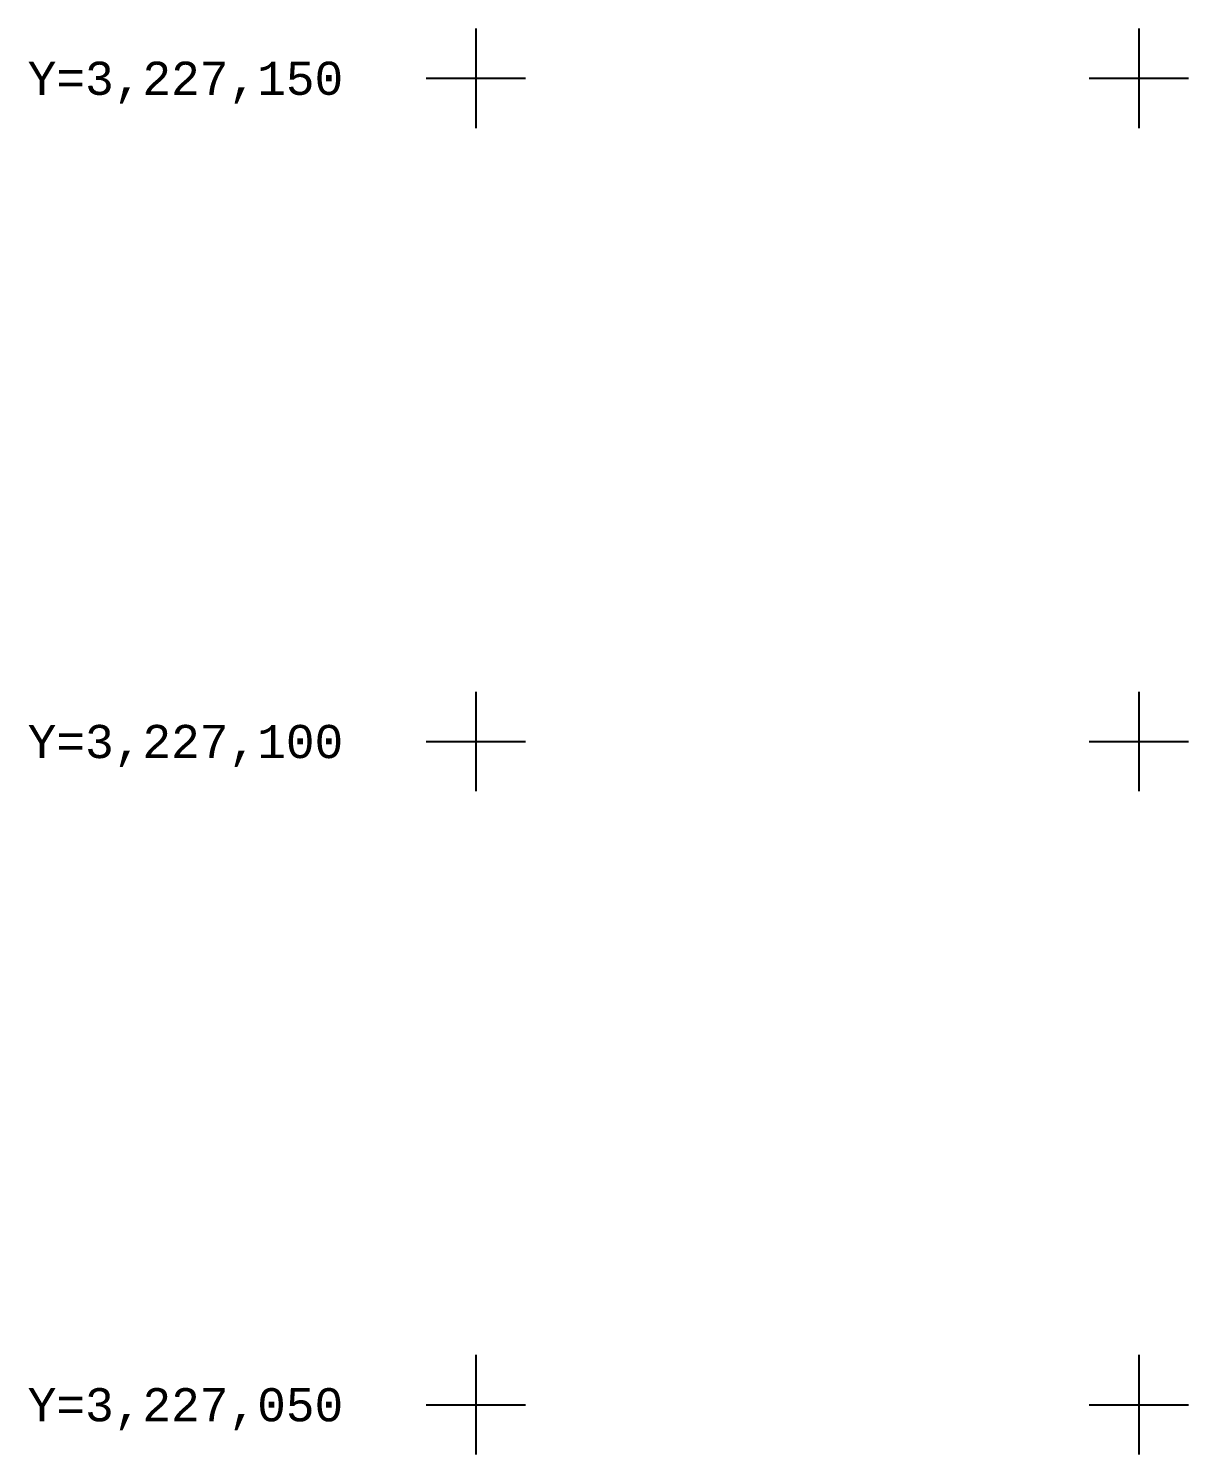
# Model space of a CAD drawing. Header units: millimetres. Extents: x 793 to 3159, y 750 to 2095.
# Drawn here: x 793.3 to 880.8, y 1372.1 to 1479.6 of the extents above; entities that cross this region are included whole.
import ezdxf
from ezdxf.enums import TextEntityAlignment as Align

# ---------------------------------------------------------------- set-up
doc = ezdxf.new("R2010")
doc.units = ezdxf.units.MM
for name, color, linetype in [('poligono real existente', 210, 'Continuous'), ('RETTX01', 2, 'Continuous'), ('RETUTM01', 8, 'Continuous')]:
    doc.layers.add(name, color=color, linetype=linetype)
doc.styles.add('MONOTXT4', font='MONOTXT4.shx')

# ---------------------------------------------------------------- blocks, each defined once
blk = doc.blocks.new('A$C6A1540C3')
at = {"layer": 'RETUTM01', "color": 8, "linetype": 'Continuous'}
for p, q in [((3.75, 7.5), (3.75, 0)), ((0, 3.75), (7.5, 3.75))]:
    blk.add_line(p, q, dxfattribs=at)

msp = doc.modelspace()

# ---------------------------------------------------------------- linework, layer by layer
at = {"layer": 'RETUTM01', "color": 8, "linetype": 'Continuous'}
for p, q in [((827.05748, 1479.62687), (827.05748, 1472.12687)), ((823.30748, 1475.87687), (830.80748, 1475.87687))]:
    msp.add_line(p, q, dxfattribs=at)

# ---------------------------------------------------------------- block references
at = {"layer": 'poligono real existente'}
for p in [(873.30715, 1472.1269), (823.30715, 1422.1269), (873.30715, 1422.1269), (823.30715, 1372.1269), (873.30715, 1372.1269)]:
    msp.add_blockref('A$C6A1540C3', p, dxfattribs=at)

# ---------------------------------------------------------------- texts
at = {"layer": 'RETTX01', "color": 2, "style": 'MONOTXT4'}
for s, p in [('Y=3,227,150', (817.05748, 1475.87687)), ('Y=3,227,100', (817.05748, 1425.87687)), ('Y=3,227,050', (817.05748, 1375.87687))]:
    msp.add_text(s, height=2.5, dxfattribs=at).set_placement(p, align=Align.MIDDLE_RIGHT)

doc.saveas('drawing.dxf')
